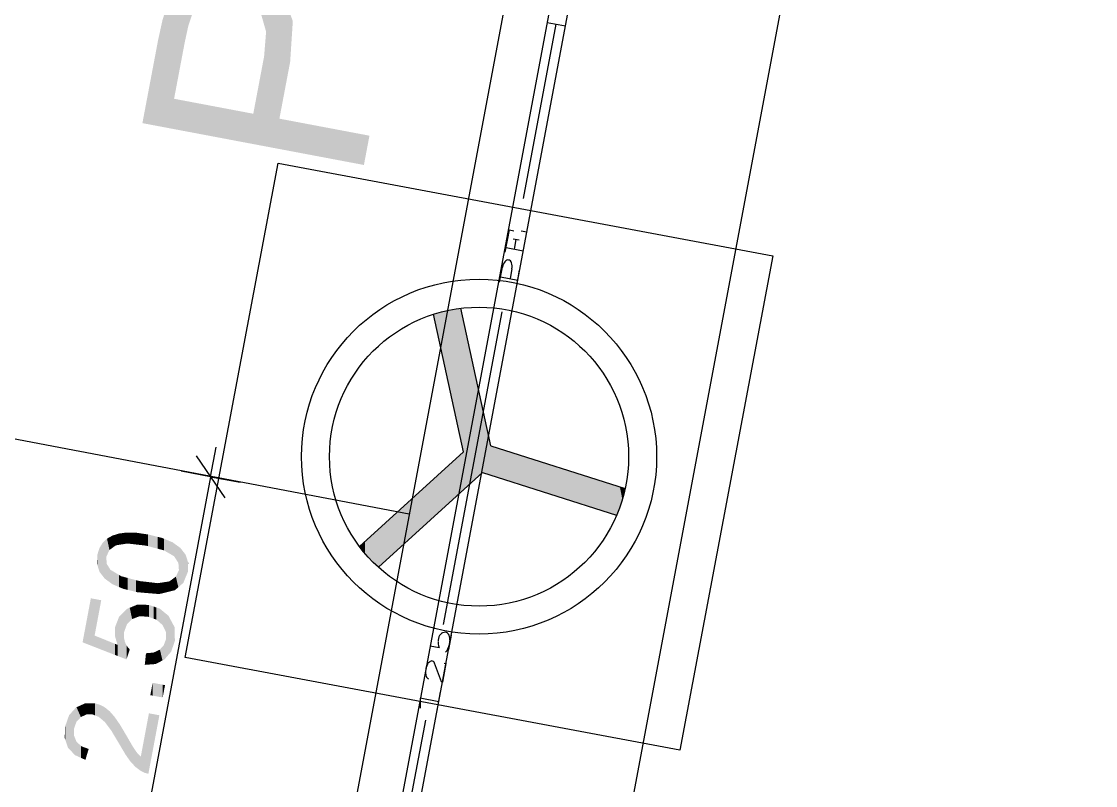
# Model space of a CAD drawing. Header units: inches. Extents: x 0.0008 to 0.0144, y 0.0003 to 0.0113.
# Drawn here: x 0.0058708 to 0.0061522, y 0.0031823 to 0.0033826 of the extents above; entities that cross this region are included whole.
import ezdxf

# ---------------------------------------------------------------- set-up
doc = ezdxf.new("R2010")
doc.units = ezdxf.units.IN
doc.header["$MEASUREMENT"] = 0
doc.linetypes.add('PUNKT', pattern=[6.35, 0, -6.35])
doc.layers.add('Standard', color=7, linetype='Continuous')

# ---------------------------------------------------------------- blocks, each defined once
blk = doc.blocks.new('*U609')
at = {"layer": 'Standard', "color": 7, "linetype": 'ByBlock'}
for points in [[(0.1494689, 0.0810397), (0.149436, 0.0812988), (0.1494689, 0.0813355)], [(0.1494697, 0.0812121), (0.1494689, 0.0813355), (0.1494697, 0.0813364)], [(0.1494749, 0.0812266), (0.1494697, 0.0813364), (0.1494749, 0.0813422)], [(0.1494823, 0.081247), (0.1494749, 0.0813422), (0.1494823, 0.0813505)], [(0.1494854, 0.0812554), (0.1494823, 0.0813505), (0.1494854, 0.0813518)], [(0.1494855, 0.0812555), (0.1494854, 0.0813518), (0.1494855, 0.0813519)], [(0.1495145, 0.0812865), (0.1494855, 0.0813519), (0.1495145, 0.0813651)], [(0.1495184, 0.0812884), (0.1495145, 0.0813651), (0.1495184, 0.0813669)], [(0.149542, 0.0812994), (0.1495184, 0.0813669), (0.149542, 0.0813776)], [(0.1495448, 0.0813007), (0.149542, 0.0813776), (0.1495448, 0.0813777)], [(0.1495515, 0.0813038), (0.1495448, 0.0813777), (0.1495515, 0.0813777)], [(0.1495664, 0.0813039), (0.1495515, 0.0813777), (0.1495664, 0.0813778)], [(0.1495927, 0.0813039), (0.1495664, 0.0813778), (0.1495927, 0.0813779)], [(0.1496083, 0.0812977), (0.1495927, 0.0813779), (0.1496083, 0.081378)], [(0.1495927, 0.0813039), (0.1495927, 0.0813779), (0.1496083, 0.0812977)], [(0.1496083, 0.0812977), (0.1496083, 0.081378), (0.1496334, 0.0812875)], [(0.1496334, 0.0812875), (0.1496334, 0.0813706), (0.1496426, 0.0812799)], [(0.1496426, 0.0812799), (0.1496426, 0.0813679), (0.1496737, 0.0812538)], [(0.1496737, 0.0812538), (0.1496737, 0.0813513), (0.1496751, 0.0812519)], [(0.1496751, 0.0812519), (0.1496751, 0.0813505), (0.1497065, 0.0812099)], [(0.1497065, 0.0812099), (0.1497065, 0.0813247), (0.1497183, 0.0811942)], [(0.1494289, 0.0810827), (0.1494101, 0.0812249), (0.1494289, 0.0812785)], [(0.149436, 0.0810751), (0.1494289, 0.0812785), (0.149436, 0.0812988)], [(0.1494289, 0.0810827), (0.1494289, 0.0812785), (0.149436, 0.0810751)], [(0.149436, 0.0810751), (0.149436, 0.0812988), (0.1494689, 0.0810397)], [(0.1497183, 0.0811942), (0.1497183, 0.0813114), (0.1497381, 0.0811608)], [(0.1497381, 0.0811608), (0.1497381, 0.0812888), (0.1497741, 0.0811005)], [(0.1499638, 0.0809088), (0.1499383, 0.0811571), (0.1499638, 0.0812929)], [(0.1499673, 0.0809275), (0.1499638, 0.0812929), (0.1499673, 0.0813116)], [(0.1494101, 0.0811378), (0.1494068, 0.0811473), (0.1494101, 0.0812249)], [(0.1494101, 0.0811378), (0.1494101, 0.0812249), (0.1494289, 0.0810827)], [(0.1497741, 0.0811005), (0.1497741, 0.0812368), (0.1497748, 0.0810993)], [(0.1497748, 0.0810993), (0.1497748, 0.0812357), (0.1498117, 0.0810368)], [(0.1494689, 0.0810397), (0.1494689, 0.0811635), (0.1494697, 0.0810389)], [(0.1494697, 0.0810389), (0.1494697, 0.0811616), (0.1494749, 0.0810333)], [(0.1494749, 0.0810333), (0.1494749, 0.0811486), (0.1494823, 0.0810299)], [(0.1494823, 0.0810299), (0.1494823, 0.0811303), (0.1494854, 0.0810286)], [(0.1494854, 0.0810286), (0.1494854, 0.0811228), (0.1494855, 0.0810285)], [(0.1494855, 0.0810285), (0.1494855, 0.0811225), (0.1495145, 0.0810153)], [(0.1498117, 0.0810368), (0.1498117, 0.0811736), (0.149821, 0.0810235)], [(0.149821, 0.0810235), (0.149821, 0.0811578), (0.1498455, 0.0809888)], [(0.1498455, 0.0809888), (0.1498455, 0.0811154), (0.1498568, 0.0809769)], [(0.1499383, 0.0809152), (0.149915, 0.081033), (0.1499383, 0.0811571)], [(0.1499383, 0.0809152), (0.1499383, 0.0811571), (0.1499638, 0.0809088)], [(0.1495145, 0.0810153), (0.1495145, 0.0810954), (0.1495184, 0.0810135)], [(0.1495184, 0.0810135), (0.1495184, 0.0810918), (0.149542, 0.0810028)], [(0.149542, 0.0810028), (0.149542, 0.0810833), (0.1495448, 0.0810015)], [(0.1498568, 0.0809769), (0.1498568, 0.0810958), (0.1498792, 0.0809533)], [(0.1498792, 0.0809533), (0.1498792, 0.0810611), (0.1498798, 0.0809529)], [(0.1498798, 0.0809529), (0.1498798, 0.0810602), (0.1498958, 0.0809409)], [(0.1498958, 0.0809409), (0.1498958, 0.0810397), (0.149913, 0.0809281)], [(0.149915, 0.0809267), (0.149913, 0.0810224), (0.149915, 0.081033)], [(0.149913, 0.0809281), (0.149913, 0.0810224), (0.149915, 0.0809267)], [(0.149915, 0.0809267), (0.149915, 0.081033), (0.1499383, 0.0809152)]]:
    blk.add_solid(points, dxfattribs=at)
at = {"layer": 'Standard', "color": 7, "linetype": 'ByBlock', "extrusion": (0, 0, -1)}
for points in [[(-0.1494689, 0.0811635), (-0.1494689, 0.0813355), (-0.1494697, 0.0812121)], [(-0.1494697, 0.0812121), (-0.1494697, 0.0813364), (-0.1494749, 0.0812266)], [(-0.1494749, 0.0812266), (-0.1494749, 0.0813422), (-0.1494823, 0.081247)], [(-0.1494823, 0.081247), (-0.1494823, 0.0813505), (-0.1494854, 0.0812554)], [(-0.1494854, 0.0812554), (-0.1494854, 0.0813518), (-0.1494855, 0.0812555)], [(-0.1494855, 0.0812555), (-0.1494855, 0.0813519), (-0.1495145, 0.0812865)], [(-0.1495145, 0.0812865), (-0.1495145, 0.0813651), (-0.1495184, 0.0812884)], [(-0.1495184, 0.0812884), (-0.1495184, 0.0813669), (-0.149542, 0.0812994)], [(-0.149542, 0.0812994), (-0.149542, 0.0813776), (-0.1495448, 0.0813007)], [(-0.1495448, 0.0813007), (-0.1495448, 0.0813777), (-0.1495515, 0.0813038)], [(-0.1495515, 0.0813038), (-0.1495515, 0.0813777), (-0.1495664, 0.0813039)], [(-0.1495664, 0.0813039), (-0.1495664, 0.0813778), (-0.1495927, 0.0813039)], [(-0.1496334, 0.0812875), (-0.1496083, 0.081378), (-0.1496334, 0.0813706)], [(-0.1496426, 0.0812799), (-0.1496334, 0.0813706), (-0.1496426, 0.0813679)], [(-0.1496737, 0.0812538), (-0.1496426, 0.0813679), (-0.1496737, 0.0813513)], [(-0.1496751, 0.0812519), (-0.1496737, 0.0813513), (-0.1496751, 0.0813505)], [(-0.1497065, 0.0812099), (-0.1496751, 0.0813505), (-0.1497065, 0.0813247)], [(-0.1497183, 0.0811942), (-0.1497065, 0.0813247), (-0.1497183, 0.0813114)], [(-0.1497381, 0.0811608), (-0.1497183, 0.0813114), (-0.1497381, 0.0812888)], [(-0.1497741, 0.0811005), (-0.1497381, 0.0812888), (-0.1497741, 0.0812368)], [(-0.1499638, 0.0809088), (-0.1499638, 0.0812929), (-0.1499673, 0.0809275)], [(-0.1499673, 0.0809275), (-0.1499673, 0.0813116), (-0.1500369, 0.0812986)], [(-0.1497748, 0.0810993), (-0.1497741, 0.0812368), (-0.1497748, 0.0812357)], [(-0.1498117, 0.0810368), (-0.1497748, 0.0812357), (-0.1498117, 0.0811736)], [(-0.1494697, 0.0810389), (-0.1494689, 0.0811635), (-0.1494697, 0.0811616)], [(-0.1494749, 0.0810333), (-0.1494697, 0.0811616), (-0.1494749, 0.0811486)], [(-0.1494823, 0.0810299), (-0.1494749, 0.0811486), (-0.1494823, 0.0811303)], [(-0.1494854, 0.0810286), (-0.1494823, 0.0811303), (-0.1494854, 0.0811228)], [(-0.1494855, 0.0810285), (-0.1494854, 0.0811228), (-0.1494855, 0.0811225)], [(-0.1495145, 0.0810153), (-0.1494855, 0.0811225), (-0.1495145, 0.0810954)], [(-0.149821, 0.0810235), (-0.1498117, 0.0811736), (-0.149821, 0.0811578)], [(-0.1498455, 0.0809888), (-0.149821, 0.0811578), (-0.1498455, 0.0811154)], [(-0.1498568, 0.0809769), (-0.1498455, 0.0811154), (-0.1498568, 0.0810958)], [(-0.1495184, 0.0810135), (-0.1495145, 0.0810954), (-0.1495184, 0.0810918)], [(-0.149542, 0.0810028), (-0.1495184, 0.0810918), (-0.149542, 0.0810833)], [(-0.1495448, 0.0810015), (-0.149542, 0.0810833), (-0.1495448, 0.0810823)], [(-0.1495448, 0.0810015), (-0.1495448, 0.0810823), (-0.1495515, 0.0810242)], [(-0.1495515, 0.0810242), (-0.1495448, 0.0810823), (-0.1495515, 0.0810798)], [(-0.1495515, 0.0810242), (-0.1495515, 0.0810798), (-0.1495664, 0.0810744)], [(-0.1498792, 0.0809533), (-0.1498568, 0.0810958), (-0.1498792, 0.0810611)], [(-0.1498798, 0.0809529), (-0.1498792, 0.0810611), (-0.1498798, 0.0810602)], [(-0.1498958, 0.0809409), (-0.1498798, 0.0810602), (-0.1498958, 0.0810397)], [(-0.149913, 0.0809281), (-0.1498958, 0.0810397), (-0.149913, 0.0810224)]]:
    blk.add_solid(points, dxfattribs=at)
blk = doc.blocks.new('*U610')
at = {"layer": 'Standard', "color": 7, "linetype": 'ByBlock'}
for points in [[(0.149992, 0.0814293), (0.1499766, 0.0814322), (0.149992, 0.0815147)], [(0.149992, 0.0814293), (0.149992, 0.0815147), (0.150059, 0.0814168)]]:
    blk.add_solid(points, dxfattribs=at)
at = {"layer": 'Standard', "color": 7, "linetype": 'ByBlock', "extrusion": (0, 0, -1)}
for points in [[(-0.150059, 0.0814168), (-0.149992, 0.0815147), (-0.150059, 0.0815021)], [(-0.150059, 0.0814168), (-0.150059, 0.0815021), (-0.1500745, 0.0814992)]]:
    blk.add_solid(points, dxfattribs=at)
blk = doc.blocks.new('*U611')
at = {"layer": 'Standard', "color": 7, "linetype": 'ByBlock'}
for points in [[(0.1495808, 0.0817627), (0.1495258, 0.0817841), (0.1495808, 0.0820774)], [(0.1495808, 0.0817627), (0.1495808, 0.0820774), (0.1496059, 0.0817529)], [(0.1498004, 0.0816771), (0.1497689, 0.0819546), (0.1498004, 0.0819864)], [(0.1498026, 0.0818546), (0.1498004, 0.0819864), (0.1498026, 0.0819886)], [(0.1498068, 0.0818659), (0.1498026, 0.0819886), (0.1498068, 0.0819928)], [(0.149818, 0.0818959), (0.1498068, 0.0819928), (0.149818, 0.0820041)], [(0.1498202, 0.0819016), (0.149818, 0.0820041), (0.1498202, 0.0820062)], [(0.1498211, 0.0819041), (0.1498202, 0.0820063), (0.1498211, 0.0820066)], [(0.1498202, 0.0819017), (0.1498202, 0.0820062), (0.1498202, 0.0820063)], [(0.1498396, 0.0819228), (0.1498211, 0.0820066), (0.1498396, 0.0820143)], [(0.1498555, 0.0819388), (0.1498396, 0.0820143), (0.1498555, 0.0820208)], [(0.1498888, 0.0819517), (0.1498555, 0.0820208), (0.1498888, 0.0820346)], [(0.1499026, 0.081957), (0.1499026, 0.0820344), (0.1499398, 0.081956)], [(0.1499398, 0.081956), (0.1499398, 0.0820339), (0.1499477, 0.0819558)], [(0.1499477, 0.0819558), (0.1499477, 0.0820338), (0.1499597, 0.0819555)], [(0.1499597, 0.0819555), (0.1499597, 0.0820337), (0.1499678, 0.0819526)], [(0.1499678, 0.0819526), (0.1499678, 0.0820335), (0.149999, 0.0819415)], [(0.149999, 0.0819415), (0.149999, 0.0820225), (0.1500105, 0.0819375)], [(0.1500105, 0.0819375), (0.1500105, 0.0820184), (0.1500168, 0.0819352)], [(0.1500168, 0.0819352), (0.1500168, 0.0820162), (0.1500387, 0.0819162)], [(0.1500387, 0.0819162), (0.1500387, 0.0820084), (0.1500404, 0.0819147)], [(0.1500404, 0.0819147), (0.1500404, 0.0820078), (0.1500575, 0.0818997)], [(0.1500575, 0.0818997), (0.1500575, 0.0819937), (0.150066, 0.0818822)], [(0.150066, 0.0818822), (0.150066, 0.0819867), (0.1500702, 0.0818736)], [(0.1500702, 0.0818736), (0.1500702, 0.0819833), (0.1500798, 0.0818539)], [(0.1500798, 0.0818539), (0.1500798, 0.0819754), (0.1500804, 0.0818038)], [(0.1497583, 0.0817676), (0.1497423, 0.081886), (0.1497583, 0.0819274)], [(0.1497689, 0.0816894), (0.1497583, 0.0819274), (0.1497689, 0.0819546)], [(0.1497583, 0.0816935), (0.1497583, 0.0819274), (0.1497689, 0.0816894)], [(0.1497689, 0.0816894), (0.1497689, 0.0819546), (0.1498004, 0.0816771)], [(0.1496059, 0.0817529), (0.1496059, 0.081829), (0.14965, 0.0817357)], [(0.1497423, 0.0818221), (0.1497408, 0.0818271), (0.1497423, 0.081886)], [(0.1497423, 0.0818221), (0.1497423, 0.081886), (0.1497583, 0.0817676)], [(0.14965, 0.0817357), (0.14965, 0.0818113), (0.1497408, 0.0817003)], [(0.1497408, 0.0817003), (0.1497408, 0.0817747), (0.1497423, 0.0816997)], [(0.1497423, 0.0816997), (0.1497423, 0.0817741), (0.1497583, 0.0816935)], [(0.1498004, 0.0816771), (0.1498004, 0.0818205), (0.1498026, 0.0816762)], [(0.1498026, 0.0816762), (0.1498026, 0.0818094), (0.1498068, 0.0816746)], [(0.1498068, 0.0816746), (0.1498068, 0.0817885), (0.149818, 0.0816702)], [(0.1500575, 0.0816632), (0.1500404, 0.0817364), (0.1500575, 0.0817554)], [(0.150066, 0.0816674), (0.1500575, 0.0817554), (0.150066, 0.0817648)], [(0.1500702, 0.0816695), (0.150066, 0.0817648), (0.1500702, 0.0817762)], [(0.1500798, 0.0816806), (0.1500702, 0.0817762), (0.1500798, 0.081802)], [(0.1500804, 0.0816814), (0.1500798, 0.081802), (0.1500804, 0.0818038)], [(0.1499597, 0.0816356), (0.1499477, 0.0817112), (0.1499597, 0.0817124)], [(0.1499678, 0.0816362), (0.1499597, 0.0817124), (0.1499678, 0.0817132)], [(0.149999, 0.0816386), (0.1499678, 0.0817132), (0.149999, 0.0817163)], [(0.1500105, 0.0816395), (0.149999, 0.0817163), (0.1500105, 0.0817215)], [(0.1500168, 0.0816427), (0.1500105, 0.0817215), (0.1500168, 0.0817245)], [(0.1500387, 0.0816537), (0.1500168, 0.0817245), (0.1500387, 0.0817346)], [(0.1500404, 0.0816545), (0.1500387, 0.0817346), (0.1500404, 0.0817364)]]:
    blk.add_solid(points, dxfattribs=at)
at = {"layer": 'Standard', "color": 7, "linetype": 'ByBlock', "extrusion": (0, 0, -1)}
for points in [[(-0.1496059, 0.0817529), (-0.1495808, 0.0820774), (-0.1496059, 0.0820727)], [(-0.1496059, 0.081829), (-0.1496059, 0.0820727), (-0.14965, 0.0820644)], [(-0.1498004, 0.0818205), (-0.1498004, 0.0819864), (-0.1498026, 0.0818546)], [(-0.1498026, 0.0818546), (-0.1498026, 0.0819886), (-0.1498068, 0.0818659)], [(-0.1498068, 0.0818659), (-0.1498068, 0.0819928), (-0.149818, 0.0818959)], [(-0.149818, 0.0818959), (-0.149818, 0.0820041), (-0.1498202, 0.0819016)], [(-0.1498202, 0.0819017), (-0.1498202, 0.0820063), (-0.1498211, 0.0819041)], [(-0.1498202, 0.0819016), (-0.1498202, 0.0820062), (-0.1498202, 0.0819017)], [(-0.1498211, 0.0819041), (-0.1498211, 0.0820066), (-0.1498396, 0.0819228)], [(-0.1498396, 0.0819228), (-0.1498396, 0.0820143), (-0.1498555, 0.0819388)], [(-0.1498555, 0.0819388), (-0.1498555, 0.0820208), (-0.1498888, 0.0819517)], [(-0.1498888, 0.0819517), (-0.1498888, 0.0820346), (-0.1499026, 0.081957)], [(-0.1499026, 0.081957), (-0.1498888, 0.0820346), (-0.1499026, 0.0820344)], [(-0.1499398, 0.081956), (-0.1499026, 0.0820344), (-0.1499398, 0.0820339)], [(-0.1499477, 0.0819558), (-0.1499398, 0.0820339), (-0.1499477, 0.0820338)], [(-0.1499597, 0.0819555), (-0.1499477, 0.0820338), (-0.1499597, 0.0820337)], [(-0.1499678, 0.0819526), (-0.1499597, 0.0820337), (-0.1499678, 0.0820335)], [(-0.149999, 0.0819415), (-0.1499678, 0.0820335), (-0.149999, 0.0820225)], [(-0.1500105, 0.0819375), (-0.149999, 0.0820225), (-0.1500105, 0.0820184)], [(-0.1500168, 0.0819352), (-0.1500105, 0.0820184), (-0.1500168, 0.0820162)], [(-0.1500387, 0.0819162), (-0.1500168, 0.0820162), (-0.1500387, 0.0820084)], [(-0.1500404, 0.0819147), (-0.1500387, 0.0820084), (-0.1500404, 0.0820078)], [(-0.1500575, 0.0818997), (-0.1500404, 0.0820078), (-0.1500575, 0.0819937)], [(-0.150066, 0.0818822), (-0.1500575, 0.0819937), (-0.150066, 0.0819867)], [(-0.1500702, 0.0818736), (-0.150066, 0.0819867), (-0.1500702, 0.0819833)], [(-0.1500798, 0.0818539), (-0.1500702, 0.0819833), (-0.1500798, 0.0819754)], [(-0.1500804, 0.0818038), (-0.1500798, 0.0819754), (-0.1500804, 0.0819748)], [(-0.1500804, 0.0816814), (-0.1500804, 0.0819748), (-0.1500974, 0.0817011)], [(-0.1500974, 0.0817011), (-0.1500804, 0.0819748), (-0.1500974, 0.0819609)], [(-0.1500974, 0.0817011), (-0.1500974, 0.0819609), (-0.150115, 0.0817216)], [(-0.150115, 0.0817216), (-0.1500974, 0.0819609), (-0.150115, 0.081928)], [(-0.150115, 0.0817216), (-0.150115, 0.081928), (-0.1501387, 0.0817891)], [(-0.1501387, 0.0817891), (-0.150115, 0.081928), (-0.1501387, 0.0818837)], [(-0.14965, 0.0817357), (-0.1496059, 0.081829), (-0.14965, 0.0818113)], [(-0.1501387, 0.0817891), (-0.1501387, 0.0818837), (-0.1501399, 0.0817927)], [(-0.1497408, 0.0817003), (-0.14965, 0.0818113), (-0.1497408, 0.0817747)], [(-0.1497423, 0.0816997), (-0.1497408, 0.0817747), (-0.1497423, 0.0817741)], [(-0.1497583, 0.0816935), (-0.1497423, 0.0817741), (-0.1497583, 0.0817676)], [(-0.1498026, 0.0816762), (-0.1498004, 0.0818205), (-0.1498026, 0.0818094)], [(-0.1498068, 0.0816746), (-0.1498026, 0.0818094), (-0.1498068, 0.0817885)], [(-0.149818, 0.0816702), (-0.1498068, 0.0817885), (-0.149818, 0.0817644)], [(-0.149818, 0.0816702), (-0.149818, 0.0817644), (-0.1498202, 0.0816768)], [(-0.1498202, 0.0816768), (-0.149818, 0.0817644), (-0.1498202, 0.0817598)], [(-0.1498202, 0.0816768), (-0.1498202, 0.0817598), (-0.1498202, 0.0816769)], [(-0.1498202, 0.0816769), (-0.1498202, 0.0817598), (-0.1498202, 0.0817597)], [(-0.1498202, 0.0816769), (-0.1498202, 0.0817597), (-0.1498211, 0.0816796)], [(-0.1498211, 0.0816796), (-0.1498202, 0.0817597), (-0.1498211, 0.0817587)], [(-0.1498211, 0.0816796), (-0.1498211, 0.0817587), (-0.1498396, 0.0817366)], [(-0.1500575, 0.0816632), (-0.1500575, 0.0817554), (-0.150066, 0.0816674)], [(-0.150066, 0.0816674), (-0.150066, 0.0817648), (-0.1500702, 0.0816695)], [(-0.1500702, 0.0816695), (-0.1500702, 0.0817762), (-0.1500798, 0.0816806)], [(-0.1500798, 0.0816806), (-0.1500798, 0.081802), (-0.1500804, 0.0816814)], [(-0.1499477, 0.0816347), (-0.1499398, 0.081634), (-0.1499477, 0.0817112)], [(-0.1499477, 0.0816347), (-0.1499477, 0.0817112), (-0.1499597, 0.0816356)], [(-0.1499597, 0.0816356), (-0.1499597, 0.0817124), (-0.1499678, 0.0816362)], [(-0.1499678, 0.0816362), (-0.1499678, 0.0817132), (-0.149999, 0.0816386)], [(-0.149999, 0.0816386), (-0.149999, 0.0817163), (-0.1500105, 0.0816395)], [(-0.1500105, 0.0816395), (-0.1500105, 0.0817215), (-0.1500168, 0.0816427)], [(-0.1500168, 0.0816427), (-0.1500168, 0.0817245), (-0.1500387, 0.0816537)], [(-0.1500387, 0.0816537), (-0.1500387, 0.0817346), (-0.1500404, 0.0816545)], [(-0.1500404, 0.0816545), (-0.1500404, 0.0817364), (-0.1500575, 0.0816632)]]:
    blk.add_solid(points, dxfattribs=at)
blk = doc.blocks.new('*U612')
at = {"layer": 'Standard', "color": 7, "linetype": 'ByBlock'}
for points in [[(0.1496839, 0.0822007), (0.1496736, 0.0824601), (0.1496839, 0.08247)], [(0.149686, 0.0823589), (0.1496839, 0.08247), (0.149686, 0.082472)], [(0.1496885, 0.0823643), (0.149686, 0.082472), (0.1496885, 0.0824744)], [(0.1497048, 0.0823989), (0.1496885, 0.0824744), (0.1497048, 0.0824835)], [(0.1497113, 0.0824037), (0.1497048, 0.0824835), (0.1497113, 0.0824871)], [(0.1497253, 0.0824138), (0.1497113, 0.0824871), (0.1497253, 0.082495)], [(0.1497477, 0.0824301), (0.1497253, 0.082495), (0.1497477, 0.0825019)], [(0.1497253, 0.0824139), (0.1497253, 0.082495), (0.1497253, 0.082495)], [(0.1497691, 0.0824334), (0.1497477, 0.0825019), (0.1497691, 0.0825085)], [(0.1497829, 0.0824356), (0.1497691, 0.0825085), (0.1497829, 0.0825103)], [(0.1497959, 0.0824376), (0.1497829, 0.0825103), (0.1497959, 0.082512)], [(0.1498199, 0.0824414), (0.1497959, 0.082512), (0.1498199, 0.0825152)], [(0.1498249, 0.0824421), (0.1498249, 0.0825151), (0.1498821, 0.0824355)], [(0.1498821, 0.0824355), (0.1498821, 0.0825139), (0.1498894, 0.0824346)], [(0.1498894, 0.0824346), (0.1498894, 0.0825129), (0.1499034, 0.082433)], [(0.1499034, 0.082433), (0.1499034, 0.0825108), (0.1499476, 0.0824279)], [(0.1499476, 0.0824279), (0.1499476, 0.0825044), (0.1499616, 0.0824242)], [(0.1499616, 0.0824242), (0.1499616, 0.0825024), (0.1500261, 0.0824074)], [(0.1500261, 0.0824074), (0.1500261, 0.0824865), (0.1500353, 0.082405)], [(0.1500353, 0.082405), (0.1500353, 0.0824842), (0.1500543, 0.0824)], [(0.1500543, 0.0824), (0.1500543, 0.0824795), (0.1500667, 0.0823968)], [(0.1500667, 0.0823968), (0.1500667, 0.0824743), (0.1501033, 0.0823756)], [(0.1496374, 0.0822571), (0.1496241, 0.0823666), (0.1496374, 0.0824104)], [(0.1496387, 0.0822531), (0.1496374, 0.0824104), (0.1496387, 0.0824124)], [(0.1496374, 0.0822571), (0.1496374, 0.0824104), (0.1496387, 0.0822531)], [(0.1496591, 0.0822269), (0.1496387, 0.0824124), (0.1496591, 0.0824462)], [(0.1496387, 0.0822531), (0.1496387, 0.0824124), (0.1496591, 0.0822269)], [(0.1496736, 0.0822082), (0.1496591, 0.0824462), (0.1496736, 0.0824601)], [(0.1496591, 0.0822269), (0.1496591, 0.0824462), (0.1496736, 0.0822082)], [(0.1496736, 0.0822082), (0.1496736, 0.0824601), (0.1496839, 0.0822007)], [(0.1501033, 0.0823756), (0.1501033, 0.0824589), (0.1501253, 0.0823627)], [(0.1501253, 0.0823627), (0.1501253, 0.0824496), (0.1501342, 0.0823576)], [(0.1501342, 0.0823576), (0.1501342, 0.0824432), (0.1501401, 0.0823486)], [(0.1501401, 0.0823486), (0.1501401, 0.0824389), (0.1501462, 0.0823393)], [(0.1501462, 0.0823393), (0.1501462, 0.0824345), (0.1501634, 0.0823129)], [(0.1501634, 0.0823129), (0.1501634, 0.0824221), (0.1501669, 0.0822648)], [(0.1496241, 0.0822994), (0.149622, 0.0823062), (0.1496241, 0.0823666)], [(0.1496241, 0.0822994), (0.1496241, 0.0823666), (0.1496374, 0.0822571)], [(0.1496839, 0.0822007), (0.1496839, 0.0823545), (0.149686, 0.0821992)], [(0.149686, 0.0821992), (0.149686, 0.0823075), (0.1496885, 0.0821974)], [(0.1496885, 0.0821974), (0.1496885, 0.0823035), (0.1497048, 0.0821855)], [(0.1497048, 0.0821855), (0.1497048, 0.0822774), (0.1497113, 0.0821808)], [(0.1497113, 0.0821808), (0.1497113, 0.082267), (0.1497253, 0.0821707)], [(0.1497253, 0.0821707), (0.1497253, 0.0822587), (0.1497253, 0.0821706)], [(0.1497253, 0.0821706), (0.1497253, 0.0822586), (0.1497477, 0.0821612)], [(0.1501634, 0.0821514), (0.1501462, 0.0822212), (0.1501634, 0.0822574)], [(0.1501669, 0.0821544), (0.1501634, 0.0822574), (0.1501669, 0.0822648)], [(0.1497477, 0.0821612), (0.1497477, 0.0822453), (0.1497691, 0.0821521)], [(0.1497691, 0.0821521), (0.1497691, 0.0822326), (0.1497829, 0.0821462)], [(0.1497829, 0.0821462), (0.1497829, 0.0822244), (0.1497959, 0.0821407)], [(0.1497959, 0.0821407), (0.1497959, 0.0822209), (0.1498199, 0.0821348)], [(0.1498199, 0.0821348), (0.1498199, 0.0822145), (0.1498249, 0.0821336)], [(0.1498249, 0.0821336), (0.1498249, 0.0822131), (0.1498821, 0.0821196)], [(0.1498821, 0.0821196), (0.1498821, 0.0821979), (0.1498894, 0.0821178)], [(0.1498894, 0.0821178), (0.1498894, 0.0821959), (0.1499034, 0.0821166)], [(0.1499034, 0.0821166), (0.1499034, 0.0821922), (0.1499476, 0.0821128)], [(0.1499476, 0.0821128), (0.1499476, 0.0821871), (0.1499616, 0.0821117)], [(0.1499616, 0.0821117), (0.1499616, 0.0821854), (0.1500261, 0.0821062)], [(0.1500543, 0.08211), (0.1500353, 0.0821794), (0.1500543, 0.0821823)], [(0.1500667, 0.0821131), (0.1500543, 0.0821823), (0.1500667, 0.0821841)], [(0.1501033, 0.0821221), (0.1500667, 0.0821841), (0.1501033, 0.0821897)], [(0.1501253, 0.0821275), (0.1501033, 0.0821897), (0.1501253, 0.0822059)], [(0.1501342, 0.0821297), (0.1501253, 0.0822059), (0.1501342, 0.0822124)], [(0.1501401, 0.0821311), (0.1501342, 0.0822124), (0.1501401, 0.0822168)], [(0.1501462, 0.0821364), (0.1501401, 0.0822168), (0.1501462, 0.0822212)], [(0.1500353, 0.0821054), (0.1500261, 0.0821779), (0.1500353, 0.0821794)], [(0.1500261, 0.0821062), (0.1500261, 0.0821779), (0.1500353, 0.0821054)]]:
    blk.add_solid(points, dxfattribs=at)
at = {"layer": 'Standard', "color": 7, "linetype": 'ByBlock', "extrusion": (0, 0, -1)}
for points in [[(-0.1496839, 0.0823545), (-0.1496839, 0.08247), (-0.149686, 0.0823589)], [(-0.149686, 0.0823589), (-0.149686, 0.082472), (-0.1496885, 0.0823643)], [(-0.1496885, 0.0823643), (-0.1496885, 0.0824744), (-0.1497048, 0.0823989)], [(-0.1497048, 0.0823989), (-0.1497048, 0.0824835), (-0.1497113, 0.0824037)], [(-0.1497113, 0.0824037), (-0.1497113, 0.0824871), (-0.1497253, 0.0824138)], [(-0.1497253, 0.0824138), (-0.1497253, 0.082495), (-0.1497253, 0.0824139)], [(-0.1497253, 0.0824139), (-0.1497253, 0.082495), (-0.1497477, 0.0824301)], [(-0.1497477, 0.0824301), (-0.1497477, 0.0825019), (-0.1497691, 0.0824334)], [(-0.1497691, 0.0824334), (-0.1497691, 0.0825085), (-0.1497829, 0.0824356)], [(-0.1497829, 0.0824356), (-0.1497829, 0.0825103), (-0.1497959, 0.0824376)], [(-0.1497959, 0.0824376), (-0.1497959, 0.082512), (-0.1498199, 0.0824414)], [(-0.1498199, 0.0824414), (-0.1498199, 0.0825152), (-0.1498249, 0.0824421)], [(-0.1498249, 0.0824421), (-0.1498199, 0.0825152), (-0.1498249, 0.0825151)], [(-0.1498821, 0.0824355), (-0.1498249, 0.0825151), (-0.1498821, 0.0825139)], [(-0.1498894, 0.0824346), (-0.1498821, 0.0825139), (-0.1498894, 0.0825129)], [(-0.1499034, 0.082433), (-0.1498894, 0.0825129), (-0.1499034, 0.0825108)], [(-0.1499476, 0.0824279), (-0.1499034, 0.0825108), (-0.1499476, 0.0825044)], [(-0.1499616, 0.0824242), (-0.1499476, 0.0825044), (-0.1499616, 0.0825024)], [(-0.1500261, 0.0824074), (-0.1499616, 0.0825024), (-0.1500261, 0.0824865)], [(-0.1500353, 0.082405), (-0.1500261, 0.0824865), (-0.1500353, 0.0824842)], [(-0.1500543, 0.0824), (-0.1500353, 0.0824842), (-0.1500543, 0.0824795)], [(-0.1500667, 0.0823968), (-0.1500543, 0.0824795), (-0.1500667, 0.0824743)], [(-0.1501033, 0.0823756), (-0.1500667, 0.0824743), (-0.1501033, 0.0824589)], [(-0.1501253, 0.0823627), (-0.1501033, 0.0824589), (-0.1501253, 0.0824496)], [(-0.1501342, 0.0823576), (-0.1501253, 0.0824496), (-0.1501342, 0.0824432)], [(-0.1501401, 0.0823486), (-0.1501342, 0.0824432), (-0.1501401, 0.0824389)], [(-0.1501462, 0.0823393), (-0.1501401, 0.0824389), (-0.1501462, 0.0824345)], [(-0.1501634, 0.0823129), (-0.1501462, 0.0824345), (-0.1501634, 0.0824221)], [(-0.1501669, 0.0822648), (-0.1501634, 0.0824221), (-0.1501669, 0.0824196)], [(-0.1501669, 0.0821544), (-0.1501669, 0.0824196), (-0.1501767, 0.0821629)], [(-0.1501767, 0.0821629), (-0.1501669, 0.0824196), (-0.1501767, 0.0824125)], [(-0.1501767, 0.0821629), (-0.1501767, 0.0824125), (-0.1501969, 0.0821805)], [(-0.1501969, 0.0821805), (-0.1501767, 0.0824125), (-0.1501969, 0.0823864)], [(-0.149686, 0.0821992), (-0.1496839, 0.0823545), (-0.149686, 0.0823075)], [(-0.1501969, 0.0821805), (-0.1501969, 0.0823864), (-0.1502118, 0.0822176)], [(-0.1502118, 0.0822176), (-0.1501969, 0.0823864), (-0.1502118, 0.0823671)], [(-0.1502118, 0.0822176), (-0.1502118, 0.0823671), (-0.1502263, 0.0822536)], [(-0.1502263, 0.0822536), (-0.1502118, 0.0823671), (-0.1502263, 0.0823215)], [(-0.1496885, 0.0821974), (-0.149686, 0.0823075), (-0.1496885, 0.0823035)], [(-0.1497048, 0.0821855), (-0.1496885, 0.0823035), (-0.1497048, 0.0822774)], [(-0.1497113, 0.0821808), (-0.1497048, 0.0822774), (-0.1497113, 0.082267)], [(-0.1497253, 0.0821707), (-0.1497113, 0.082267), (-0.1497253, 0.0822587)], [(-0.1497253, 0.0821706), (-0.1497253, 0.0822587), (-0.1497253, 0.0822586)], [(-0.1497477, 0.0821612), (-0.1497253, 0.0822586), (-0.1497477, 0.0822453)], [(-0.1501634, 0.0821514), (-0.1501634, 0.0822574), (-0.1501669, 0.0821544)], [(-0.1502263, 0.0822536), (-0.1502263, 0.0823215), (-0.1502286, 0.0823145)], [(-0.1497691, 0.0821521), (-0.1497477, 0.0822453), (-0.1497691, 0.0822326)], [(-0.1497829, 0.0821462), (-0.1497691, 0.0822326), (-0.1497829, 0.0822244)], [(-0.1497959, 0.0821407), (-0.1497829, 0.0822244), (-0.1497959, 0.0822209)], [(-0.1498199, 0.0821348), (-0.1497959, 0.0822209), (-0.1498199, 0.0822145)], [(-0.1498249, 0.0821336), (-0.1498199, 0.0822145), (-0.1498249, 0.0822131)], [(-0.1498821, 0.0821196), (-0.1498249, 0.0822131), (-0.1498821, 0.0821979)], [(-0.1498894, 0.0821178), (-0.1498821, 0.0821979), (-0.1498894, 0.0821959)], [(-0.1499034, 0.0821166), (-0.1498894, 0.0821959), (-0.1499034, 0.0821922)], [(-0.1499476, 0.0821128), (-0.1499034, 0.0821922), (-0.1499476, 0.0821871)], [(-0.1499616, 0.0821117), (-0.1499476, 0.0821871), (-0.1499616, 0.0821854)], [(-0.1500261, 0.0821062), (-0.1499616, 0.0821854), (-0.1500261, 0.0821779)], [(-0.1500543, 0.08211), (-0.1500543, 0.0821823), (-0.1500667, 0.0821131)], [(-0.1500667, 0.0821131), (-0.1500667, 0.0821841), (-0.1501033, 0.0821221)], [(-0.1501033, 0.0821221), (-0.1501033, 0.0821897), (-0.1501253, 0.0821275)], [(-0.1501253, 0.0821275), (-0.1501253, 0.0822059), (-0.1501342, 0.0821297)], [(-0.1501342, 0.0821297), (-0.1501342, 0.0822124), (-0.1501401, 0.0821311)], [(-0.1501401, 0.0821311), (-0.1501401, 0.0822168), (-0.1501462, 0.0821364)], [(-0.1501462, 0.0821364), (-0.1501462, 0.0822212), (-0.1501634, 0.0821514)], [(-0.1500353, 0.0821054), (-0.1500353, 0.0821794), (-0.1500543, 0.08211)]]:
    blk.add_solid(points, dxfattribs=at)
blk = doc.blocks.new('*U621')
at = {"layer": 'Standard', "color": 4, "linetype": 'ByBlock'}
for points in [[(0.1518831, 0.0838698), (0.1518616, 0.0839686), (0.1518831, 0.0839752)], [(0.1519335, 0.0836389), (0.1518831, 0.0839752), (0.1519335, 0.0839886)], [(0.1518831, 0.0838698), (0.1518831, 0.0839752), (0.1519335, 0.0836389)], [(0.1519845, 0.083405), (0.1519335, 0.0839886), (0.1519845, 0.0839993)], [(0.1519335, 0.0836389), (0.1519335, 0.0839886), (0.1519845, 0.083405)], [(0.1520359, 0.0831689), (0.1519845, 0.0839993), (0.1520359, 0.0840073)], [(0.1519845, 0.083405), (0.1519845, 0.0839993), (0.1520359, 0.0831689)], [(0.1520437, 0.0831333), (0.1520359, 0.0840073), (0.1520437, 0.0840083)], [(0.1520359, 0.0831689), (0.1520359, 0.0840073), (0.1520437, 0.0831333)], [(0.1520437, 0.0831333), (0.1520437, 0.0840083), (0.1520611, 0.0830532)], [(0.1521866, 0.0829154), (0.1521866, 0.0833529), (0.1522432, 0.0828973)], [(0.1520611, 0.0828013), (0.1520437, 0.0830373), (0.1520611, 0.0830532)], [(0.1522432, 0.0828973), (0.1522432, 0.0830929), (0.1530791, 0.0826305)], [(0.1530791, 0.0826305), (0.1522432, 0.0830929), (0.1530791, 0.0828262)], [(0.1519845, 0.0827315), (0.1519335, 0.0829371), (0.1519845, 0.0829835)], [(0.1520359, 0.0827783), (0.1519845, 0.0829835), (0.1520359, 0.0830303)], [(0.1520437, 0.0827854), (0.1520359, 0.0830303), (0.1520437, 0.0830373)], [(0.1519335, 0.0826851), (0.1518831, 0.0828913), (0.1519335, 0.0829371)], [(0.1518616, 0.0826197), (0.1514936, 0.0825369), (0.1518616, 0.0828717)], [(0.1518831, 0.0826393), (0.1518616, 0.0828717), (0.1518831, 0.0828913)], [(0.1514936, 0.0822849), (0.1514936, 0.0825369), (0.1518616, 0.0826197)], [(0.1514404, 0.0823371), (0.1514056, 0.0824568), (0.1514404, 0.0824884)], [(0.1514771, 0.0823002), (0.1514404, 0.0824884), (0.1514771, 0.0825219)], [(0.1514404, 0.0823371), (0.1514404, 0.0824884), (0.1514771, 0.0823002)], [(0.1514936, 0.0822849), (0.1514771, 0.0825219), (0.1514936, 0.0825369)], [(0.1514771, 0.0823002), (0.1514771, 0.0825219), (0.1514936, 0.0822849)], [(0.1513729, 0.0824165), (0.1513682, 0.0824227), (0.1513729, 0.082427)], [(0.1514056, 0.0823759), (0.1513729, 0.082427), (0.1514056, 0.0824568)], [(0.1513729, 0.0824165), (0.1513729, 0.082427), (0.1514056, 0.0823759)], [(0.1514056, 0.0823759), (0.1514056, 0.0824568), (0.1514404, 0.0823371)]]:
    blk.add_solid(points, dxfattribs=at)
at = {"layer": 'Standard', "color": 4, "linetype": 'ByBlock', "extrusion": (0, 0, -1)}
for points in [[(-0.1520611, 0.0830532), (-0.1520437, 0.0840083), (-0.1520611, 0.0839282)], [(-0.1520611, 0.0828013), (-0.1520611, 0.0839282), (-0.1521866, 0.0829154)], [(-0.1521866, 0.0829154), (-0.1520611, 0.0839282), (-0.1521866, 0.0833529)], [(-0.1522432, 0.0828973), (-0.1521866, 0.0833529), (-0.1522432, 0.0830929)], [(-0.1519845, 0.0827315), (-0.1519845, 0.0829835), (-0.1520359, 0.0827783)], [(-0.1520359, 0.0827783), (-0.1520359, 0.0830303), (-0.1520437, 0.0827854)], [(-0.1520437, 0.0827854), (-0.1520437, 0.0830373), (-0.1520611, 0.0828013)], [(-0.1519335, 0.0826851), (-0.1519335, 0.0829371), (-0.1519845, 0.0827315)], [(-0.1518616, 0.0826197), (-0.1518616, 0.0828717), (-0.1518831, 0.0826393)], [(-0.1518831, 0.0826393), (-0.1518831, 0.0828913), (-0.1519335, 0.0826851)], [(-0.1530791, 0.0826305), (-0.1530791, 0.0828262), (-0.1530821, 0.0826377)], [(-0.1530821, 0.0826377), (-0.1530791, 0.0828262), (-0.1530821, 0.0828252)], [(-0.1530821, 0.0826377), (-0.1530821, 0.0828252), (-0.1531009, 0.0826863)], [(-0.1531009, 0.0826863), (-0.1530821, 0.0828252), (-0.1531009, 0.0828192)], [(-0.1531009, 0.0826863), (-0.1531009, 0.0828192), (-0.1531171, 0.0827358)], [(-0.1531171, 0.0827358), (-0.1531009, 0.0828192), (-0.1531171, 0.082814)], [(-0.1531171, 0.0827358), (-0.1531171, 0.082814), (-0.1531307, 0.0827861)], [(-0.1531307, 0.0827861), (-0.1531171, 0.082814), (-0.1531307, 0.0828097)], [(-0.1531307, 0.0827861), (-0.1531307, 0.0828097), (-0.1531358, 0.0828081)]]:
    blk.add_solid(points, dxfattribs=at)
blk = doc.blocks.new('*U653')
at = {"layer": 'Standard', "color": 4, "linetype": 'ByBlock'}
for points in [[(0.1502986, 0.0860229), (0.150262, 0.0862423), (0.1502986, 0.0862566)], [(0.1503532, 0.0860587), (0.1502986, 0.0862566), (0.1503532, 0.086278)], [(0.150364, 0.0860658), (0.1503532, 0.086278), (0.150364, 0.0862796)], [(0.1504431, 0.0860872), (0.150364, 0.0862796), (0.1504431, 0.0862918)], [(0.1504562, 0.0860866), (0.1504431, 0.0862918), (0.1504562, 0.0862938)], [(0.1504431, 0.0860872), (0.1504431, 0.0862918), (0.1504562, 0.0860866)], [(0.1504562, 0.0860866), (0.1504562, 0.0862938), (0.1505308, 0.0860831)], [(0.1505308, 0.0860831), (0.1505308, 0.0862878), (0.1505627, 0.086071)], [(0.1505627, 0.086071), (0.1505627, 0.0862852), (0.1506405, 0.0860415)], [(0.1506405, 0.0860415), (0.1506405, 0.0862561), (0.1506616, 0.0860199)], [(0.1501892, 0.0856917), (0.1501347, 0.0861183), (0.1501892, 0.0861871)], [(0.1502059, 0.0857799), (0.1501892, 0.0861871), (0.1502059, 0.0861997)], [(0.15023, 0.0858911), (0.1502059, 0.0861997), (0.15023, 0.086218)], [(0.1502533, 0.0859595), (0.15023, 0.086218), (0.1502533, 0.0862357)], [(0.150262, 0.0859716), (0.1502533, 0.0862357), (0.150262, 0.0862423)], [(0.1506616, 0.0860199), (0.1506616, 0.0862482), (0.1507138, 0.0859663)], [(0.1507138, 0.0859663), (0.1507138, 0.0862287), (0.1507309, 0.0859061)], [(0.1507309, 0.0859061), (0.1507309, 0.0862223), (0.1507336, 0.0858968)], [(0.1507336, 0.0858968), (0.1507336, 0.0862199), (0.150747, 0.0858496)], [(0.150747, 0.0850853), (0.150747, 0.0862076), (0.1508355, 0.0850686)], [(0.1501304, 0.0852019), (0.1500853, 0.0860184), (0.1501304, 0.086113)], [(0.1501347, 0.0852011), (0.1501304, 0.086113), (0.1501347, 0.0861183)], [(0.1501304, 0.0852019), (0.1501304, 0.086113), (0.1501347, 0.0852011)], [(0.1500853, 0.0852104), (0.1500574, 0.0859258), (0.1500853, 0.0860184)], [(0.1500853, 0.0852104), (0.1500853, 0.0860184), (0.1501304, 0.0852019)], [(0.1500574, 0.0852157), (0.1500289, 0.0857968), (0.1500574, 0.0859258)], [(0.1500574, 0.0852157), (0.1500574, 0.0859258), (0.1500853, 0.0852104)], [(0.150747, 0.0850853), (0.1507336, 0.0856845), (0.150747, 0.0858496)], [(0.1500289, 0.085221), (0.1499239, 0.0852409), (0.1500289, 0.0857968)], [(0.1500289, 0.085221), (0.1500289, 0.0857968), (0.1500574, 0.0852157)], [(0.1507336, 0.0850878), (0.1507309, 0.0856705), (0.1507336, 0.0856845)], [(0.1507336, 0.0850878), (0.1507336, 0.0856845), (0.150747, 0.0850853)], [(0.1507309, 0.0850883), (0.1507138, 0.08558), (0.1507309, 0.0856705)], [(0.1507309, 0.0850883), (0.1507309, 0.0856705), (0.1507336, 0.0850878)], [(0.1507138, 0.0850916), (0.1506616, 0.0853035), (0.1507138, 0.08558)], [(0.1507138, 0.0850916), (0.1507138, 0.08558), (0.1507309, 0.0850883)], [(0.1501347, 0.0852011), (0.1501347, 0.0854031), (0.1501892, 0.0851907)], [(0.1501892, 0.0851907), (0.1501892, 0.0853928), (0.1502059, 0.0851876)], [(0.1502059, 0.0851876), (0.1502059, 0.0853896), (0.15023, 0.085183)], [(0.15023, 0.085183), (0.15023, 0.0853851), (0.1502533, 0.0851786)], [(0.1502533, 0.0851786), (0.1502533, 0.0853806), (0.150262, 0.085177)], [(0.150262, 0.085177), (0.150262, 0.085379), (0.1502986, 0.0851701)], [(0.1502986, 0.0851701), (0.1502986, 0.0853721), (0.1503532, 0.0851597)], [(0.1503532, 0.0851597), (0.1503532, 0.0853618), (0.150364, 0.0851577)], [(0.150364, 0.0851577), (0.150364, 0.0853597), (0.1504431, 0.0851428)], [(0.1504431, 0.0851428), (0.1504431, 0.0853448), (0.1504562, 0.0851403)], [(0.1504562, 0.0851403), (0.1504562, 0.0853423), (0.1505308, 0.0851262)], [(0.1505308, 0.0851262), (0.1505308, 0.0853282), (0.1505627, 0.0851201)], [(0.1505627, 0.0851201), (0.1505627, 0.0853222), (0.1506405, 0.0851054)], [(0.1506405, 0.0851054), (0.1506405, 0.0853074), (0.1506616, 0.0851015)], [(0.1506616, 0.0851015), (0.1506616, 0.0853035), (0.1507138, 0.0850916)], [(0.1508355, 0.0850686), (0.1508355, 0.0852706), (0.1508589, 0.0850642)], [(0.1508589, 0.0850642), (0.1508589, 0.0852662), (0.150907, 0.0850551)], [(0.150907, 0.0850551), (0.150907, 0.0852571), (0.1509247, 0.0850517)], [(0.1509247, 0.0850517), (0.1509247, 0.0852537), (0.1513978, 0.0849623)], [(0.1513978, 0.0849623), (0.1509247, 0.0852537), (0.1513978, 0.0851643)]]:
    blk.add_solid(points, dxfattribs=at)
at = {"layer": 'Standard', "color": 4, "linetype": 'ByBlock', "extrusion": (0, 0, -1)}
for points in [[(-0.1502986, 0.0860229), (-0.1502986, 0.0862566), (-0.1503532, 0.0860587)], [(-0.1503532, 0.0860587), (-0.1503532, 0.086278), (-0.150364, 0.0860658)], [(-0.150364, 0.0860658), (-0.150364, 0.0862796), (-0.1504431, 0.0860872)], [(-0.1505308, 0.0860831), (-0.1504562, 0.0862938), (-0.1505308, 0.0862878)], [(-0.1505627, 0.086071), (-0.1505308, 0.0862878), (-0.1505627, 0.0862852)], [(-0.1506405, 0.0860415), (-0.1505627, 0.0862852), (-0.1506405, 0.0862561)], [(-0.1506616, 0.0860199), (-0.1506405, 0.0862561), (-0.1506616, 0.0862482)], [(-0.1501892, 0.0856917), (-0.1501892, 0.0861871), (-0.1502059, 0.0857799)], [(-0.1502059, 0.0857799), (-0.1502059, 0.0861997), (-0.15023, 0.0858911)], [(-0.15023, 0.0858911), (-0.15023, 0.086218), (-0.1502533, 0.0859595)], [(-0.1502533, 0.0859595), (-0.1502533, 0.0862357), (-0.150262, 0.0859716)], [(-0.150262, 0.0859716), (-0.150262, 0.0862423), (-0.1502986, 0.0860229)], [(-0.1507138, 0.0859663), (-0.1506616, 0.0862482), (-0.1507138, 0.0862287)], [(-0.1507309, 0.0859061), (-0.1507138, 0.0862287), (-0.1507309, 0.0862223)], [(-0.1507336, 0.0858968), (-0.1507309, 0.0862223), (-0.1507336, 0.0862199)], [(-0.150747, 0.0858496), (-0.1507336, 0.0862199), (-0.150747, 0.0862076)], [(-0.1508355, 0.0850686), (-0.150747, 0.0862076), (-0.1508355, 0.0861267)], [(-0.1501347, 0.0854031), (-0.1501347, 0.0861183), (-0.1501892, 0.0856917)], [(-0.1508355, 0.0852706), (-0.1508355, 0.0861267), (-0.1508589, 0.0853946)], [(-0.1508589, 0.0853946), (-0.1508355, 0.0861267), (-0.1508589, 0.0861053)], [(-0.1508589, 0.0853946), (-0.1508589, 0.0861053), (-0.150907, 0.0856487)], [(-0.150907, 0.0856487), (-0.1508589, 0.0861053), (-0.150907, 0.0859694)], [(-0.150907, 0.0856487), (-0.150907, 0.0859694), (-0.1509247, 0.0859191)], [(-0.1501892, 0.0851907), (-0.1501347, 0.0854031), (-0.1501892, 0.0853928)], [(-0.1502059, 0.0851876), (-0.1501892, 0.0853928), (-0.1502059, 0.0853896)], [(-0.15023, 0.085183), (-0.1502059, 0.0853896), (-0.15023, 0.0853851)], [(-0.1502533, 0.0851786), (-0.15023, 0.0853851), (-0.1502533, 0.0853806)], [(-0.150262, 0.085177), (-0.1502533, 0.0853806), (-0.150262, 0.085379)], [(-0.1502986, 0.0851701), (-0.150262, 0.085379), (-0.1502986, 0.0853721)], [(-0.1503532, 0.0851597), (-0.1502986, 0.0853721), (-0.1503532, 0.0853618)], [(-0.150364, 0.0851577), (-0.1503532, 0.0853618), (-0.150364, 0.0853597)], [(-0.1504431, 0.0851428), (-0.150364, 0.0853597), (-0.1504431, 0.0853448)], [(-0.1504562, 0.0851403), (-0.1504431, 0.0853448), (-0.1504562, 0.0853423)], [(-0.1505308, 0.0851262), (-0.1504562, 0.0853423), (-0.1505308, 0.0853282)], [(-0.1505627, 0.0851201), (-0.1505308, 0.0853282), (-0.1505627, 0.0853222)], [(-0.1506405, 0.0851054), (-0.1505627, 0.0853222), (-0.1506405, 0.0853074)], [(-0.1506616, 0.0851015), (-0.1506405, 0.0853074), (-0.1506616, 0.0853035)], [(-0.1508589, 0.0850642), (-0.1508355, 0.0852706), (-0.1508589, 0.0852662)], [(-0.150907, 0.0850551), (-0.1508589, 0.0852662), (-0.150907, 0.0852571)], [(-0.1509247, 0.0850517), (-0.150907, 0.0852571), (-0.1509247, 0.0852537)], [(-0.1513978, 0.0849623), (-0.1513978, 0.0851643), (-0.1514346, 0.0851573)]]:
    blk.add_solid(points, dxfattribs=at)

msp = doc.modelspace()

# ---------------------------------------------------------------- linework, layer by layer
at = {"layer": 'Standard', "color": 100, "linetype": 'ByBlock'}
msp.add_line((0.00622738, 0.00461319), (0.00563396, 0.00144872), dxfattribs=at)
at = {"layer": 'Standard', "color": 51, "linetype": 'ByBlock'}
for p, q in [((0.00623899, 0.00461136), (0.00596511, 0.00315087)), ((0.00597086, 0.0031548), (0.0062442, 0.00461242)), ((0.00598666, 0.00326981), (0.0059788, 0.00330585)), ((0.00599383, 0.00327138), (0.00598597, 0.00330741)), ((0.00598666, 0.00326981), (0.00595938, 0.00324499)), ((0.00599383, 0.00327138), (0.00602897, 0.00326016)), ((0.0059916, 0.00326439), (0.00596432, 0.00323956)), ((0.0059916, 0.00326439), (0.00602674, 0.00325317))]:
    msp.add_line(p, q, dxfattribs=at)
at = {"layer": 'Standard', "color": 2, "linetype": 'ByBlock'}
msp.add_line((0.006296, 0.0045925), (0.005704, 0.00143559), dxfattribs=at)
at = {"layer": 'Standard', "color": 220, "linetype": 'ByBlock'}
msp.add_line((0.00466979, 0.00350177), (0.0059724, 0.0032535), dxfattribs=at)
at = {"layer": 'Standard', "color": 7, "linetype": 'ByBlock'}
for p, q in [((0.00600236, 0.00333616), (0.00601094, 0.00338189)), ((0.00600852, 0.00338235), (0.00601335, 0.00338144)), ((0.00601335, 0.00338144), (0.00601336, 0.00338144)), ((0.00599755, 0.00332216), (0.00599864, 0.00332796)), ((0.00599864, 0.00332796), (0.00599983, 0.00332774)), ((0.00599967, 0.0033256), (0.00600122, 0.00332531)), ((0.00600321, 0.00332734), (0.00600176, 0.00332762)), ((0.00600208, 0.00332131), (0.00600321, 0.00332734)), ((0.00599777, 0.00332332), (0.0060023, 0.00332247)), ((0.00599995, 0.00332291), (0.00600043, 0.00332546)), ((0.00599608, 0.00331426), (0.00599682, 0.00331821)), ((0.00599931, 0.00331774), (0.00599883, 0.00331519)), ((0.0060006, 0.00331341), (0.00600134, 0.00331736)), ((0.00599634, 0.00331566), (0.00600086, 0.00331481)), ((0.00598142, 0.00322448), (0.00599679, 0.00330644)), ((0.00592037, 0.00326325), (0.00592182, 0.00327099)), ((0.0059166, 0.00326877), (0.00592414, 0.00325774)), ((0.00592037, 0.00326325), (0.00591263, 0.0032647)), ((0.00592037, 0.00326325), (0.00590223, 0.00316651)), ((0.00592037, 0.00326325), (0.00592811, 0.0032618)), ((0.0059834, 0.00322171), (0.00598271, 0.00321799)), ((0.00597787, 0.0032189), (0.00598021, 0.00321846)), ((0.00598271, 0.00321799), (0.00598271, 0.00321799)), ((0.0059775, 0.00321457), (0.00597733, 0.00321435)), ((0.00598083, 0.00320945), (0.00597903, 0.00321435)), ((0.00598201, 0.00321428), (0.00598109, 0.0032094)), ((0.00598153, 0.00321437), (0.00598201, 0.00321428)), ((0.00598159, 0.00321205), (0.00598156, 0.00321186)), ((0.00598109, 0.0032094), (0.00598083, 0.00320945)), ((0.0059753, 0.00320519), (0.00597528, 0.00320256)), ((0.00598014, 0.00320429), (0.0059753, 0.0032052)), ((0.0059797, 0.00320197), (0.00598062, 0.00320685)), ((0.00598014, 0.00320429), (0.00598014, 0.00320429)), ((0.00598014, 0.00320429), (0.00598014, 0.00320429)), ((0.00596766, 0.00315111), (0.00597672, 0.00319941))]:
    msp.add_line(p, q, dxfattribs=at)
at = {"layer": 'Standard', "color": 51, "linetype": 'PUNKT'}
for p, q in [((0.00591376, 0.00321589), (0.00593806, 0.00334546)), ((0.00593806, 0.00334546), (0.00606763, 0.00332116)), ((0.00606763, 0.00332116), (0.00604333, 0.00319159)), ((0.00604333, 0.00319159), (0.00591376, 0.00321589))]:
    msp.add_line(p, q, dxfattribs=at)
at = {"layer": 'Standard', "color": 7, "linetype": 'ByBlock'}
for points in [[(0.00599931, 0.00331774), (0.00599936, 0.00331815), (0.00599937, 0.00331856), (0.00599932, 0.00331894), (0.00599922, 0.00331929), (0.00599908, 0.00331958), (0.0059989, 0.00331982), (0.00599869, 0.00331998), (0.00599846, 0.00332006), (0.0059982, 0.00332007), (0.00599795, 0.00332), (0.0059977, 0.00331984), (0.00599746, 0.00331962), (0.00599724, 0.00331933), (0.00599706, 0.00331899), (0.00599692, 0.00331861), (0.00599682, 0.00331821)], [(0.00598083, 0.00322218), (0.00598059, 0.00322193), (0.00598038, 0.00322161), (0.0059802, 0.00322125), (0.00598008, 0.00322086), (0.00598, 0.00322045), (0.00597998, 0.00322004)], [(0.0059822, 0.00322239), (0.00598187, 0.00322247), (0.00598152, 0.00322245), (0.00598117, 0.00322234), (0.00598082, 0.00322213)], [(0.00598309, 0.0032205), (0.00598307, 0.00322094), (0.00598299, 0.00322134), (0.00598286, 0.00322171), (0.00598268, 0.00322201), (0.00598245, 0.00322224), (0.0059822, 0.00322239)], [(0.00597995, 0.00321992), (0.00597997, 0.00321941), (0.00598006, 0.00321894), (0.00598022, 0.00321852)], [(0.00598189, 0.00321723), (0.00598223, 0.00321765), (0.00598252, 0.00321816), (0.00598277, 0.00321872), (0.00598295, 0.00321932), (0.00598306, 0.00321995), (0.00598311, 0.00322058)], [(0.00597731, 0.0032143), (0.00597708, 0.00321389), (0.00597689, 0.00321344), (0.00597676, 0.00321296)], [(0.00597905, 0.0032144), (0.00597891, 0.00321463), (0.00597874, 0.0032148), (0.00597855, 0.00321491), (0.00597834, 0.00321496), (0.00597812, 0.00321494), (0.0059779, 0.00321485), (0.00597768, 0.00321469), (0.00597748, 0.00321448)], [(0.00597672, 0.00321276), (0.00597667, 0.00321228), (0.00597668, 0.00321181), (0.00597674, 0.00321136)], [(0.00597672, 0.00321124), (0.00597681, 0.00321095), (0.00597694, 0.0032107), (0.0059771, 0.00321051), (0.00597729, 0.00321038), (0.0059775, 0.00321032)]]:
    msp.add_lwpolyline(points, dxfattribs=at)
at = {"layer": 'Standard', "color": 51, "linetype": 'ByBlock'}
for radius in [0.00004651, 0.00003918]:
    msp.add_circle((0.0059907, 0.00326852), radius, dxfattribs=at)

# ---------------------------------------------------------------- block references
at = {"layer": 'Standard', "color": 4, "linetype": 'ByBlock', "xscale": 0.03937007874015748, "yscale": 0.03937007874015748, "zscale": 0.03937007874015748}
for name in ['*U653', '*U621']:
    msp.add_blockref(name, (0, 0), dxfattribs=at)
at = {"layer": 'Standard', "color": 7, "linetype": 'ByBlock', "xscale": 0.03937007874015748, "yscale": 0.03937007874015748, "zscale": 0.03937007874015748}
for name in ['*U612', '*U611', '*U610', '*U609']:
    msp.add_blockref(name, (0, 0), dxfattribs=at)

doc.saveas('drawing.dxf')
